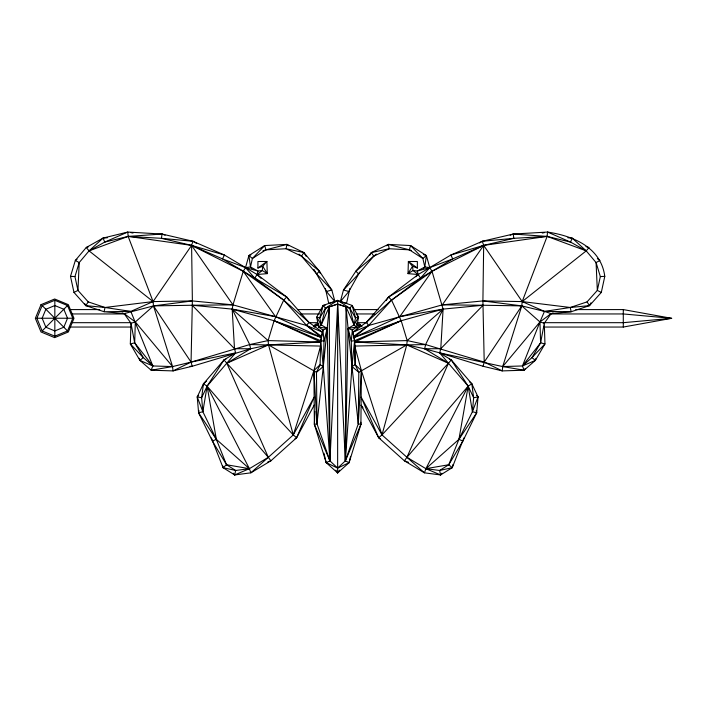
<?xml version="1.0" encoding="UTF-8"?>
<svg xmlns="http://www.w3.org/2000/svg" width="707" height="707" viewBox="0 0 707 707"><rect width="100%" height="100%" fill="white"/><g stroke="black" fill="none" stroke-linecap="round" stroke-linejoin="round"><path stroke-width="1.06" d="M352.828 332.202L368.656 325.494L442.308 304.858L482.916 300.926L521.784 305.892L544.461 311.407L570.266 307.483L587.049 301.889L597.327 290.4L600.34 276.561L596.081 262.571L586.227 250.87L570.576 242.103L547.13 236.403L513.848 238.321L483.676 245.382L452.789 258.895L420.568 278.125L391.554 300.139L366.359 322.312L352.828 332.202L354.614 340.703L354.746 346.068L361.392 370.609L360.906 424.386L349.09 462.67L337.637 468.087L329.922 460.876L327.191 328.402L321.243 324.893L319.785 317.938L325.494 308.146L337.637 304.09L346.023 306.918L345.352 460.876L337.637 468.087L326.192 462.67L314.376 424.386L313.89 370.609L320.536 346.068L249.695 344.565L191.058 362.108L172.57 366.571L151.157 370.221L139.915 360.384L130.327 343.947L130.981 323.258L124.167 313.616L122.152 312.971M323.947 453.214L326.192 462.67L329.922 460.876L316.975 423.785L323.32 366.482L324.018 341.119L322.931 330.028L318.574 327.049L321.243 324.893L325.494 308.146L337.637 304.09L345.352 460.876L358.299 423.785L358.803 372.306L355.179 364.724L354.614 340.703L352.351 330.028L348.091 328.402L346.023 306.918L349.779 308.146L355.497 317.938L354.039 324.893L348.091 328.402L345.352 460.876L349.09 462.67L350.584 456.36M386.102 300.546L388.594 296.984L391.554 300.139L401.187 320.722L354.649 341.994L406.764 344.91L424.66 348.781L439.674 352.873L502.712 366.571L522.446 365.961L531.991 357.601L540.599 342.842L544.302 323.258L544.956 343.947L535.358 360.384L524.117 370.221L502.262 370.901L483.075 366.27L484.215 362.108L482.908 300.926L483.676 245.382L482.307 241.273L450.819 255.05L418.182 274.519L388.594 296.984L366.359 322.312L368.656 325.494L353.968 337.513L401.187 320.722L443.095 309.109L483.084 305.247L521.784 305.892L539.954 321.95L544.302 323.258L551.115 313.616L553.13 312.971M190.024 366.306L192.207 366.27L191.058 362.108L192.375 300.926L191.597 245.382L192.976 241.273L224.464 255.05L257.101 274.519L286.688 296.984L308.924 322.312L322.454 332.202L320.625 341.994L268.519 344.91L250.623 348.781L192.207 366.27L173.021 370.901L151.157 370.221L152.836 365.961L130.813 311.407L105.007 307.483L85.777 305.627L73.979 292.433L70.497 276.375L75.331 260.468L86.263 247.485L103.116 238.056L127.764 232.055L162.053 234.044L192.976 241.273L196.661 243.473M479.54 242.925L482.307 241.273L513.22 234.044L547.518 232.055L547.13 236.403L522.19 301.58L521.784 305.892L502.712 366.571L502.262 370.901L484.215 362.108L425.587 344.565L406.764 344.91L358.803 372.306L351.962 366.482L348.091 328.402L356.708 327.049L358.564 317.107L352.183 305.451L337.637 300.378L323.099 305.451L316.718 317.107L321.243 324.893L329.259 306.918L327.191 328.402L322.931 330.028L320.669 340.703L320.103 364.724L316.48 372.306L316.975 423.785L314.376 424.386L329.922 460.876L337.637 304.09L349.779 308.146L354.039 324.893L356.708 327.049L352.351 330.028L351.264 341.119L351.962 366.482L358.299 423.785L360.906 424.386L345.352 460.876L351.962 366.482L354.614 340.703L401.187 320.722L407.179 340.58L406.764 344.91L381.992 434.911L378.66 437.721L404.377 460.805L424.439 472.833L440.602 474.945L452.25 467.663L463.898 437.942M325.388 288.447L328.746 303.444L334.95 301.677L331.83 290.029L319.414 271.179L303.895 252.567L286.962 244.401L264.71 245.559L248.908 255.536L245.515 267.608L243.279 271.302L232.974 304.858L232.179 309.109L234.503 348.701L235.608 352.873L191.058 362.108L173.021 370.901L172.57 366.571L152.836 365.961L143.291 357.601L134.684 342.842L135.329 321.95L153.499 305.892L192.375 300.926L232.974 304.858L306.617 325.494L322.454 332.202M314.376 424.386L314.898 411.368M358.299 423.785L361.392 370.609L355.179 364.724L354.746 346.068L406.764 344.91L448.441 363.248L468.175 386.172L473.646 397.723L472.426 411.686L458.931 439.347L448.759 464.746L439.621 470.473L425.888 468.679L406.949 457.314L381.992 434.911L361.153 397.157L378.66 437.721L380.428 438.95M349.894 288.447L346.527 303.444L340.332 301.677L343.452 290.029L355.868 271.179L371.387 252.567L388.32 244.401L410.573 245.559L426.365 255.536L429.759 267.608L432.004 271.302L443.095 309.109L440.779 348.701L439.674 352.873L448.441 363.248L406.949 457.314L404.377 460.805L408.478 462.298M469.404 381.674L471.825 383.795L468.175 386.172L406.949 457.314L424.439 472.833L425.888 468.679L448.759 464.746L462.873 441.088L476.668 412.861L478.047 396.936L471.825 383.795L451.269 359.925L439.674 352.873L483.075 366.27M329.259 306.918L329.922 460.876L323.32 366.482L327.191 328.402L318.574 327.049L316.718 317.107L319.785 317.938L323.099 305.451L325.176 305.256M233.319 473.248L234.68 474.945L249.385 468.679L216.351 439.347L198.614 412.861L202.847 411.686L207.107 386.172L224.013 359.925L226.841 363.248L268.324 457.314L250.844 472.833L249.385 468.679L226.514 464.746L212.4 441.088L198.614 412.861L197.235 396.936L201.636 397.723L207.107 386.172L235.608 352.873L224.013 359.925L203.457 383.795L201.636 397.723L202.847 411.686L216.351 439.347L226.514 464.746L235.661 470.473L249.385 468.679L268.324 457.314L293.29 434.911L314.129 397.157L296.622 437.721L270.905 460.805L250.844 472.833L234.68 474.945L223.032 467.663L211.384 437.942M423.475 268.483L424.801 266.981L426.365 255.536L423.36 254.529M88.313 246.893L86.263 247.485L89.055 250.87L128.153 236.403L162.053 234.044L161.435 238.321L191.597 245.382L224.464 255.05L222.484 258.895L191.597 245.382L128.153 236.403L104.707 242.103L89.055 250.87L79.202 262.571L74.942 276.561L77.956 290.4L88.234 301.889L105.007 307.483L153.092 301.58L192.375 300.926M198.614 412.861L199.047 410.696M251.807 268.483L250.481 266.981L252.408 258.488L265.947 249.827L286.962 244.401L286.052 248.749L265.947 249.827L262.942 250.835M105.007 307.483L104.106 311.734L85.777 305.627L84.805 303.718M482.908 300.926L522.19 301.58L544.461 311.407L551.115 313.616L571.168 311.734L589.497 305.627L601.303 292.433L604.785 276.375C601.021 247.362 573.209 235.917 547.518 232.055L570.576 242.103L572.166 238.056L567.809 237.764M234.68 474.945L235.661 470.473L223.032 467.663L222.537 465.568M441.963 473.248L440.602 474.945L425.888 468.679L458.931 439.347L476.668 412.861L472.426 411.686L468.175 386.172L451.269 359.925L448.441 363.248L424.66 348.781L425.587 344.565L443.095 309.109L399.764 316.639L353.968 337.513M440.602 474.945L439.621 470.473L452.25 467.663L452.993 464.517M327.191 328.402L324.018 341.119L320.669 340.703L274.095 320.722L232.179 309.109L192.198 305.247L153.499 305.892L124.167 313.616L104.106 311.734L130.813 311.407L153.092 301.58L191.597 245.382L243.279 271.302L283.719 300.139L308.924 322.312L306.617 325.494L321.314 337.513L274.095 320.722L283.719 300.139L286.688 296.984L289.181 300.546M321.561 336.373L306.617 325.494L283.719 300.139L254.714 278.125L257.101 274.519L258.011 271.046L262.27 270.507L267.264 273.636L266.901 261.484L257.922 261.51L257.922 268.041L262.748 266.274L266.901 261.484L257.922 268.041M426.365 255.536L422.874 258.488L409.335 249.827L410.573 245.559L422.874 258.488L424.801 266.981L429.759 267.608L452.789 258.895L450.819 255.05L483.676 245.382L547.13 236.403L586.227 250.87L589.019 247.485L585.944 246.593M551.115 313.616L539.954 321.95L502.712 366.571L524.117 370.221L522.446 365.961L535.358 360.384L535.977 358.316M314.2 405.12L296.622 437.721L293.29 434.911L268.519 344.91L268.103 340.58L274.095 320.722L320.625 341.994L268.103 340.58L249.695 344.565L232.179 309.109L275.518 316.639L321.314 337.513M226.841 363.248L268.519 344.91L316.48 372.306L323.32 366.482L320.103 364.724L313.89 370.609L293.29 434.911L226.841 363.248L250.623 348.781L249.695 344.565M472.426 411.686L478.047 396.936L476.633 395.399M539.954 321.95L522.446 365.961L540.599 342.842L539.954 321.95L544.461 311.407L571.168 311.734L570.266 307.483L522.19 301.58L483.676 245.382L432.004 271.302L391.554 300.139L368.656 325.494L353.721 336.373M36.888 318.238L42.146 305.548L54.837 300.289L67.536 305.548L72.794 318.238L67.536 330.938L54.837 336.196L42.146 330.938L36.888 318.238L72.794 318.238M202.847 411.686L197.235 396.936L203.457 383.795L206.683 380.967M355.868 330.77L359.624 324.106L361.887 326.351M425.888 468.679L468.175 386.172L458.931 439.347L462.873 441.088M570.266 307.483L589.497 305.627L590.964 302.773M340.332 301.677L348.843 291.496L359.713 272.098M357.097 315.614L358.564 317.107L354.039 324.893L346.023 306.918M369.717 255.36L371.387 252.567L389.23 248.749L409.335 249.827L411.341 250.499M524.117 370.221L525.248 368.418M326.192 462.67L337.637 472.921L339.422 470.146M313.899 269.314L326.44 291.496L331.83 290.029L316.683 273.963L301.527 256.181L303.895 252.567L286.052 248.749L301.527 256.181L319.414 271.179L320.112 273.211M85.777 305.627L88.234 301.889M484.215 362.108L521.784 305.892M483.676 245.382L442.308 304.858L483.084 305.247L440.779 348.701L424.66 348.781M399.764 316.639L432.004 271.302M348.843 291.496L343.452 290.029L358.599 273.963L373.756 256.181L376.327 254.096M388.594 296.984L420.568 278.125L429.759 267.608L417.263 271.046L413.012 270.507L408.019 273.636L408.372 261.484L417.36 261.51L417.36 268.041L412.535 266.274L408.372 261.484L417.36 268.041M197.235 396.936L198.649 395.399M448.441 363.248L381.992 434.911L361.392 370.609M316.683 273.963L319.414 271.179M42.146 330.938L67.536 305.548M313.395 326.351L315.658 324.106L319.599 326.722M315.207 326.669L316.727 325.158L318.822 324.672M415.831 276.782L418.182 274.519L417.263 271.046L424.801 266.981M107.473 237.764L103.116 238.056L89.055 250.87L153.092 301.58L153.499 305.892L172.57 366.571L135.329 321.95L124.167 313.616M335.86 470.146L337.637 472.921L349.09 462.67M354.649 341.994L407.179 340.58L443.095 309.109M314.288 327.226L316.727 325.158M409.335 249.827L388.32 244.401L389.23 248.749L373.756 256.181L355.868 271.179L358.599 273.963M223.032 467.663L226.514 464.746M139.915 360.384L143.291 357.601L130.327 343.947L134.684 342.842L152.836 365.961L139.915 360.384L139.306 358.316M386.605 245.789L388.32 244.401M522.19 301.58L586.227 250.87L572.166 238.056M257.101 274.519L262.27 270.507L262.748 266.274L267.264 273.636L257.101 274.519L261.016 278.293M77.045 259.275L75.331 260.468L79.202 262.571L77.956 290.4L73.979 292.433M294.854 438.95L296.622 437.721M358.564 317.107L355.497 317.938L352.183 305.451L349.779 308.146L337.637 300.378L325.494 308.146L323.099 305.451M351.962 366.482L355.179 364.724M212.4 441.088L216.351 439.347L207.107 386.172L203.457 383.795M224.013 359.925L225.984 359.103M510.171 235.21L513.22 234.044L547.13 236.403M267.829 461.927L270.905 460.805L268.324 457.314L207.107 386.172L249.385 468.679M286.688 296.984L222.484 258.895L245.515 267.608L258.011 271.046L250.481 266.981L248.908 255.536L250.914 254.865M135.329 321.95L130.981 323.258L134.684 342.842M316.709 323.859L318.795 323.373M542.26 233.036L544.363 232.638M543.771 327.049L623.291 327.049L671.65 318.318L623.291 309.586L575.798 309.586M478.047 396.936L473.646 397.723L471.825 383.795M250.481 266.981L245.515 267.608L254.714 278.125M354.614 340.703L351.264 341.119L348.091 328.402M482.307 241.273L513.848 238.321L513.22 234.044M600.34 276.561L604.785 276.375M69.94 309.586L99.767 309.586M297.47 309.586L321.765 309.586M353.8 309.586L378.095 309.586M72.149 313.952L125.166 313.952M300.784 313.952L319.555 313.952M356.01 313.952L374.781 313.952M550.399 313.952L623.291 313.952L671.65 318.318L623.291 322.684L543.771 322.684M72.149 322.684L130.689 322.684M308.517 322.684L317.346 322.684M357.115 322.684L367.048 322.684M69.94 327.049L130.689 327.049M250.623 348.781L234.503 348.701L192.198 305.247L232.974 304.858L191.597 245.382M70.497 276.375L74.942 276.561M103.116 238.056L104.707 242.103L127.764 232.055L128.153 236.403L161.435 238.321L192.976 241.273M418.182 274.519L408.019 273.636L412.535 266.274L413.012 270.507L418.182 274.519L420.568 278.125M130.919 232.638L133.022 233.036M407.179 340.58L425.587 344.565M356.478 323.373L358.573 323.859M356.461 324.672L358.555 325.158L360.075 326.669M540.599 342.842L544.956 343.947L531.991 357.601L535.358 360.384M162.053 234.044L165.111 235.21M449.298 359.103L451.269 359.925M601.303 292.433L597.327 290.4L596.081 262.571L599.951 260.468L597.38 258.674M286.962 244.401L288.677 245.789M298.955 254.096L301.527 256.181M448.759 464.746L452.25 467.663M248.908 255.536L252.408 258.488L264.71 245.559L265.947 249.827M232.179 309.109L268.103 340.58M42.146 305.548L67.536 330.938M359.624 324.106L361.71 326.554M326.44 291.496L334.95 301.677M243.279 271.302L275.518 316.639M362.974 407.824L361.074 405.12L378.66 437.721M153.499 305.892L191.058 362.108M587.049 301.889L589.497 305.627M371.387 252.567L373.756 256.181M303.895 252.567L306.113 256.288M128.153 236.403L153.092 301.58M476.235 410.696L476.668 412.861M320.669 340.703L323.32 366.482M313.89 370.609L316.975 423.785M360.817 422.212L360.906 424.386M623.291 309.586L623.291 327.049M337.637 300.378L337.637 472.921M54.837 300.289L54.837 336.196M41.006 304.655L35.35 318.318L41.006 331.981L54.669 337.637L68.332 331.981L73.988 318.318L68.332 304.655L54.669 298.999L41.006 304.655M45.867 309.268L42.146 318.238L45.867 327.217L54.837 330.938L63.816 327.217L67.536 318.238L63.816 309.268L54.837 305.548L45.867 309.268"/></g></svg>
